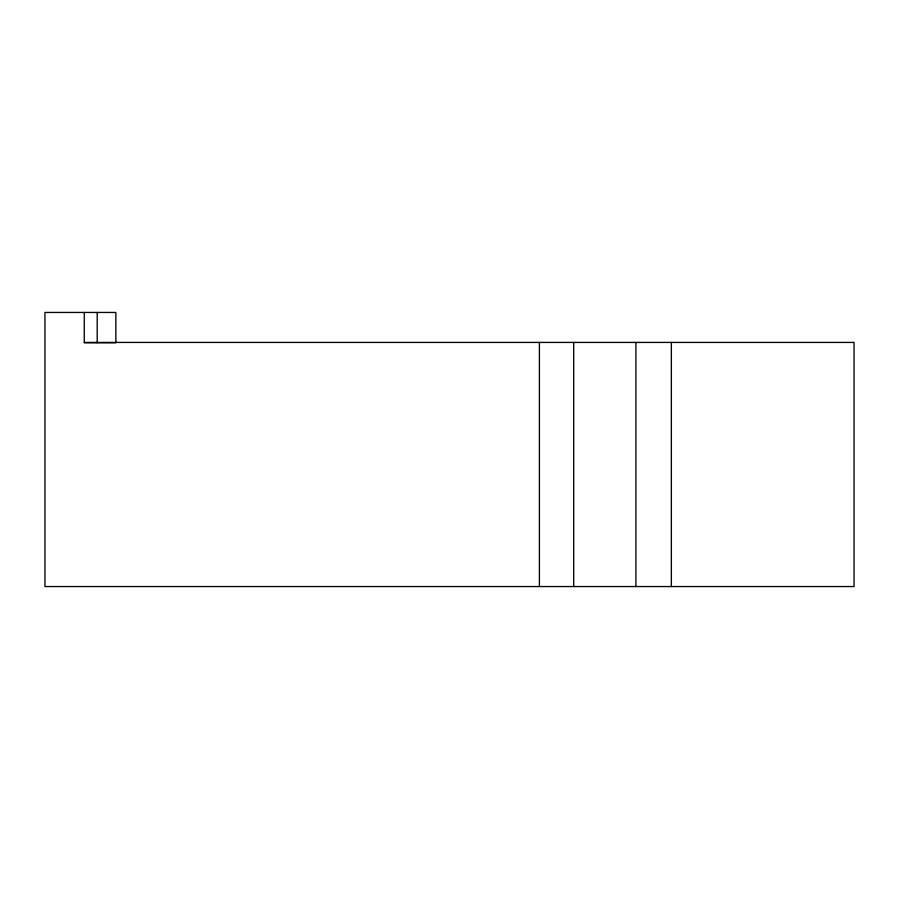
<?xml version="1.0" encoding="UTF-8"?>
<svg xmlns="http://www.w3.org/2000/svg" width="899" height="899" viewBox="0 0 899 899"><rect width="100%" height="100%" fill="white"/><g stroke="black" fill="none" stroke-linecap="round" stroke-linejoin="round"><path stroke-width="1.35" d="M84.27 342.429L854.05 342.429L854.05 586.553L44.95 586.553L44.95 312.447L115.859 312.447L115.859 342.766L84.27 342.766L84.27 312.447M671.351 342.429L671.351 586.553M635.908 342.429L635.908 586.553M573.697 342.429L573.697 586.553M539.411 342.429L539.411 586.553M97.193 312.447L97.193 342.766"/></g></svg>
